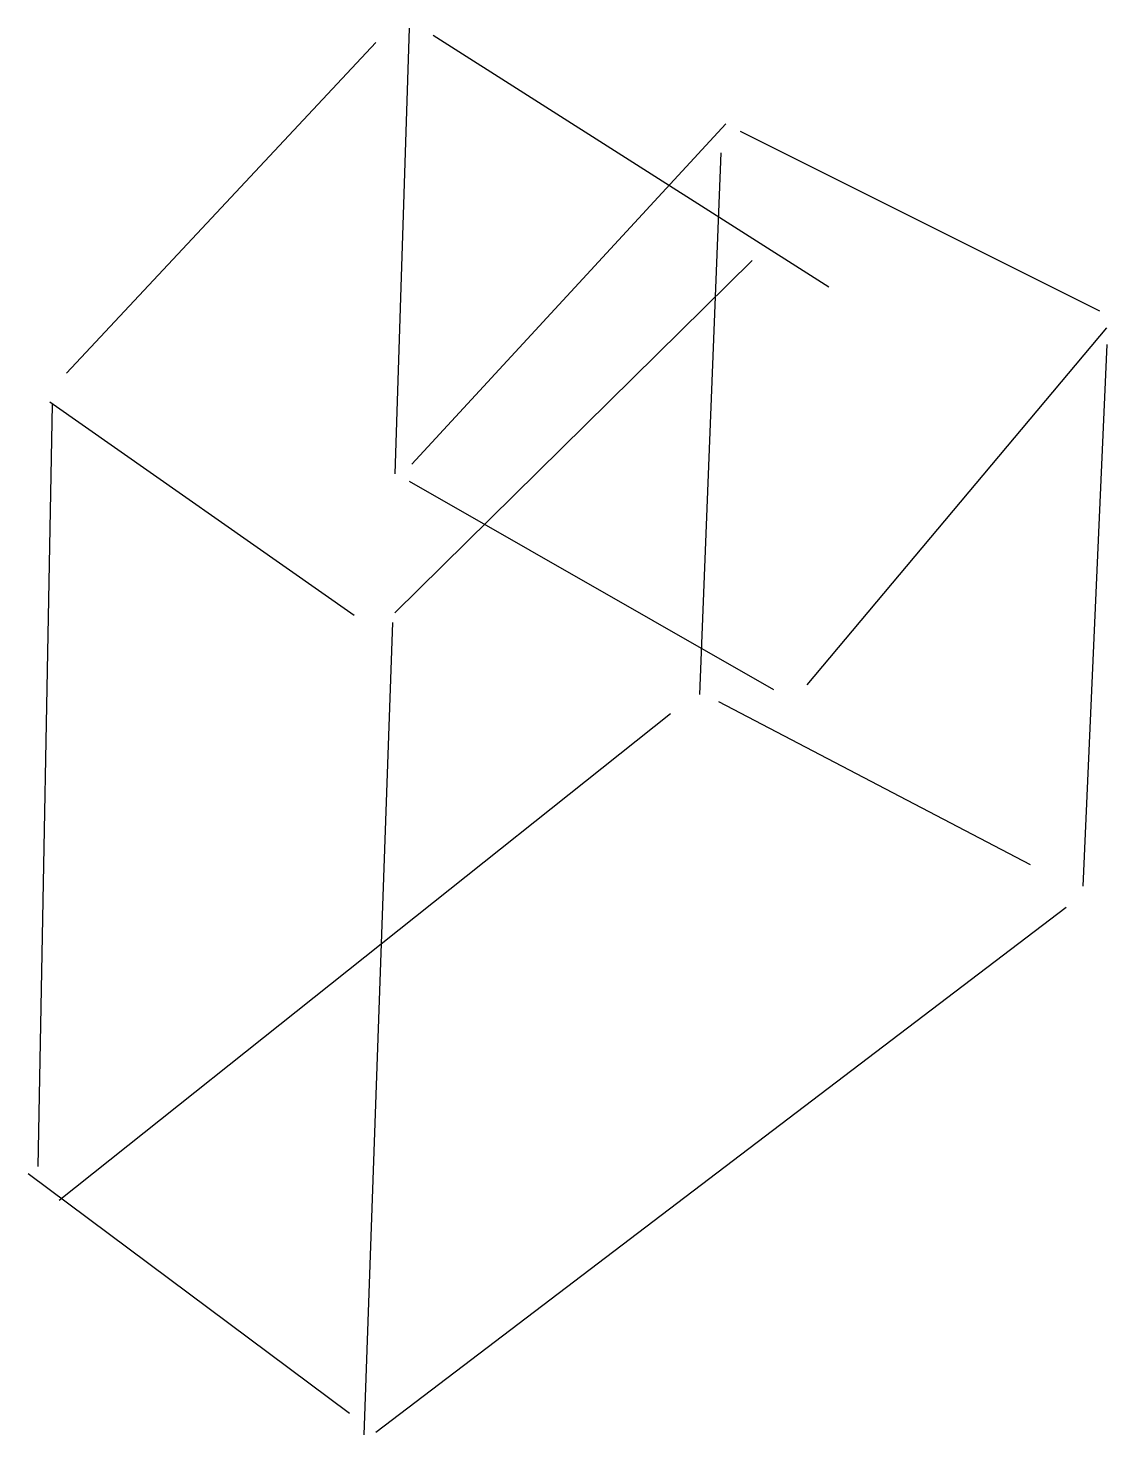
# Model space of a CAD drawing. Header units: metres. Extents: x -67 to 76, y -132 to 54.
import ezdxf

# ---------------------------------------------------------------- set-up
doc = ezdxf.new("R2010")
doc.units = ezdxf.units.M

msp = doc.modelspace()

# ---------------------------------------------------------------- linework, layer by layer
at = {"color": 0, "linetype": 'CONTINUOUS'}
for p, q in [((-16.200473, 53.769085), (-18.102681, -5.199369)), ((-13.030126, 52.817981), (39.280599, 19.529338)), ((-61.536435, 8.116088), (-20.638959, 51.866877)), ((-15.883438, -3.93123), (25.648107, 41.087697)), ((27.550315, 40.136593), (75.105521, 16.358991)), ((25.014038, 37.283281), (22.160726, -34.366562)), ((-18.102681, -23.587382), (29.135489, 23.016719)), ((36.427287, -33.098423), (76.056625, 14.139748)), ((76.056625, 11.920505), (72.886278, -59.729338)), ((-63.438644, 3.994637), (-65.340852, -96.822397)), ((-63.755678, 4.311672), (-23.492271, -23.904416)), ((-16.200473, -6.150473), (31.988801, -33.732492)), ((-18.419716, -24.855521), (-22.224132, -132.330284)), ((24.697003, -35.317666), (65.911514, -56.876025)), ((-62.487539, -101.260883), (18.356309, -36.902839)), ((70.667035, -62.58265), (-20.638959, -132.013249)), ((-66.608991, -97.773502), (-24.126341, -129.476972))]:
    msp.add_line(p, q, dxfattribs=at)

doc.saveas('drawing.dxf')
